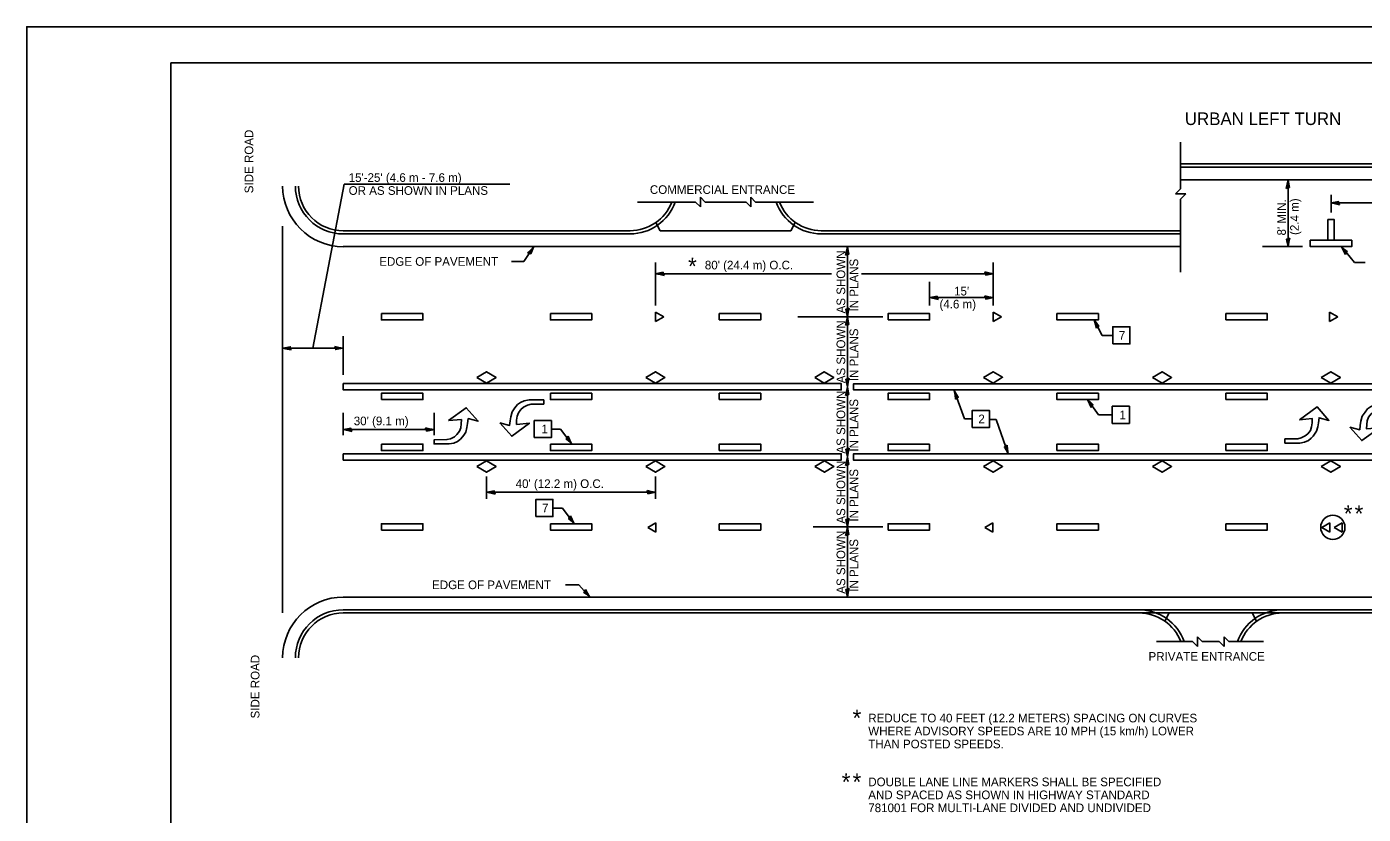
# Model space of a CAD drawing. Extents: x 100068 to 100255, y 99000 to 99022.
# Drawn here: x 100119 to 100137.55, y 99011.07 to 99022 of the extents above; entities that cross this region are included whole.
import ezdxf

# ---------------------------------------------------------------- set-up
doc = ezdxf.new("R2010")
doc.units = 0
for name, color, linetype in [('Design_PR_PMK Symbols', 7, 'Continuous'), ('Design_PR_Reflective Markers', 7, 'Continuous'), ('Design_PR_Roadway Dimensions', 7, 'Continuous'), ('Design_PR_Roadway Notes', 7, 'Continuous'), ('Sheets_50 Reference Boundary', 7, 'Continuous'), ('Sheets_General Details', 7, 'Continuous'), ('Sheets_Printer Plotting Border', 7, 'Continuous'), ('Topo_EOP', 7, 'Continuous')]:
    doc.layers.add(name, color=color, linetype=linetype)

msp = doc.modelspace()

# ---------------------------------------------------------------- linework, layer by layer
at = {"layer": 'Design_PR_PMK Symbols'}
for p, q in [((100126.268, 99018.018), (100126.843, 99018.018)), ((100126.268, 99017.929), (100126.843, 99017.929))]:
    msp.add_line(p, q, dxfattribs=at)
for points in [[(100137.058, 99019.323), (100137.147, 99019.323), (100137.147, 99019.035), (100137.058, 99019.035)], [(100137.39, 99019.035), (100136.815, 99019.035), (100136.815, 99018.947), (100137.39, 99018.947)], [(100123.924, 99018.018), (100124.499, 99018.018), (100124.499, 99017.929), (100123.924, 99017.929)], [(100126.268, 99018.018), (100126.843, 99018.018), (100126.843, 99017.929), (100126.268, 99017.929)], [(100128.612, 99017.929), (100129.187, 99017.929), (100129.187, 99018.018), (100128.612, 99018.018)], [(100130.956, 99017.929), (100131.531, 99017.929), (100131.531, 99018.018), (100130.956, 99018.018)], [(100133.874, 99018.018), (100133.299, 99018.018), (100133.299, 99017.929), (100133.874, 99017.929)], [(100135.643, 99017.929), (100136.218, 99017.929), (100136.218, 99018.018), (100135.643, 99018.018)], [(100125.249, 99017.132), (100125.382, 99017.211), (100125.514, 99017.132), (100125.382, 99017.053)], [(100127.593, 99017.132), (100127.726, 99017.211), (100127.858, 99017.132), (100127.726, 99017.053)], [(100129.937, 99017.132), (100130.07, 99017.211), (100130.201, 99017.132), (100130.07, 99017.053)], [(100132.28, 99017.132), (100132.413, 99017.211), (100132.545, 99017.133), (100132.414, 99017.053)], [(100134.624, 99017.132), (100134.757, 99017.211), (100134.889, 99017.132), (100134.758, 99017.053)], [(100136.968, 99017.132), (100137.101, 99017.211), (100137.233, 99017.132), (100137.101, 99017.053)], [(100123.394, 99017.045), (100130.304, 99017.045), (100130.304, 99016.957), (100123.394, 99016.957)], [(100140.805, 99017.043), (100130.476, 99017.043), (100130.476, 99016.957), (100140.805, 99016.957)], [(100123.924, 99016.824), (100124.499, 99016.824), (100124.499, 99016.912), (100123.924, 99016.912)], [(100125.566, 99016.502), (100125.731, 99016.315), (100125.977, 99016.495), (100125.798, 99016.478), (100125.799, 99016.538), (100125.807, 99016.592), (100125.824, 99016.641), (100125.859, 99016.687), (100125.893, 99016.718), (100125.952, 99016.748), (100126.001, 99016.759), (100126.176, 99016.761), (100126.177, 99016.82), (100125.972, 99016.82), (100125.904, 99016.807), (100125.851, 99016.783), (100125.812, 99016.755), (100125.776, 99016.71), (100125.738, 99016.654), (100125.719, 99016.585), (100125.71, 99016.528), (100125.702, 99016.466)], [(100126.268, 99016.912), (100126.843, 99016.912), (100126.843, 99016.824), (100126.268, 99016.824)], [(100128.612, 99016.824), (100129.187, 99016.824), (100129.187, 99016.912), (100128.612, 99016.912)], [(100131.531, 99016.912), (100130.956, 99016.912), (100130.956, 99016.824), (100131.531, 99016.824)], [(100133.299, 99016.912), (100133.874, 99016.912), (100133.874, 99016.824), (100133.299, 99016.824)], [(100135.643, 99016.824), (100136.218, 99016.824), (100136.218, 99016.912), (100135.643, 99016.912)], [(100124.855, 99016.531), (100125.1, 99016.71), (100125.265, 99016.523), (100125.128, 99016.56), (100125.119, 99016.49), (100125.11, 99016.434), (100125.093, 99016.371), (100125.065, 99016.331), (100125.047, 99016.305), (100125.02, 99016.273), (100124.979, 99016.242), (100124.928, 99016.219), (100124.863, 99016.207), (100124.654, 99016.207), (100124.655, 99016.265), (100124.832, 99016.268), (100124.881, 99016.279), (100124.936, 99016.307), (100124.971, 99016.337), (100125.006, 99016.384), (100125.023, 99016.432), (100125.032, 99016.487), (100125.034, 99016.547)], [(100136.665, 99016.543), (100136.91, 99016.723), (100137.074, 99016.535), (100136.938, 99016.572), (100136.929, 99016.503), (100136.919, 99016.447), (100136.903, 99016.384), (100136.875, 99016.344), (100136.857, 99016.318), (100136.829, 99016.286), (100136.788, 99016.255), (100136.737, 99016.232), (100136.672, 99016.219), (100136.463, 99016.219), (100136.464, 99016.278), (100136.641, 99016.28), (100136.69, 99016.291), (100136.745, 99016.319), (100136.78, 99016.35), (100136.816, 99016.396), (100136.832, 99016.444), (100136.841, 99016.5), (100136.843, 99016.559)], [(100137.365, 99016.441), (100137.53, 99016.254), (100137.776, 99016.433), (100137.597, 99016.417), (100137.598, 99016.477), (100137.606, 99016.53), (100137.623, 99016.579), (100137.658, 99016.626), (100137.692, 99016.656), (100137.751, 99016.686), (100137.8, 99016.697), (100137.975, 99016.7), (100137.976, 99016.758), (100137.771, 99016.758), (100137.703, 99016.746), (100137.65, 99016.722), (100137.611, 99016.694), (100137.575, 99016.648), (100137.537, 99016.593), (100137.518, 99016.524), (100137.509, 99016.466), (100137.501, 99016.405)], [(100123.394, 99016.072), (100130.304, 99016.072), (100130.304, 99015.984), (100123.394, 99015.984)], [(100123.924, 99016.205), (100124.499, 99016.205), (100124.499, 99016.116), (100123.924, 99016.116)], [(100126.268, 99016.205), (100126.843, 99016.205), (100126.843, 99016.116), (100126.268, 99016.116)], [(100128.612, 99016.116), (100129.187, 99016.116), (100129.187, 99016.205), (100128.612, 99016.205)], [(100139.578, 99016.072), (100130.476, 99016.072), (100130.476, 99015.982), (100139.578, 99015.982)], [(100131.531, 99016.205), (100130.956, 99016.205), (100130.956, 99016.116), (100131.531, 99016.116)], [(100133.299, 99016.116), (100133.874, 99016.116), (100133.874, 99016.205), (100133.299, 99016.205)], [(100135.643, 99016.116), (100136.218, 99016.116), (100136.218, 99016.205), (100135.643, 99016.205)], [(100125.249, 99015.894), (100125.382, 99015.973), (100125.514, 99015.894), (100125.382, 99015.814)], [(100127.593, 99015.894), (100127.726, 99015.973), (100127.858, 99015.894), (100127.726, 99015.814)], [(100129.938, 99015.893), (100130.071, 99015.972), (100130.203, 99015.893), (100130.071, 99015.814)], [(100132.28, 99015.894), (100132.413, 99015.973), (100132.545, 99015.894), (100132.414, 99015.814)], [(100134.624, 99015.894), (100134.757, 99015.973), (100134.889, 99015.894), (100134.758, 99015.814)], [(100136.968, 99015.894), (100137.101, 99015.973), (100137.233, 99015.894), (100137.101, 99015.814)], [(100123.924, 99015.011), (100124.499, 99015.011), (100124.499, 99015.099), (100123.924, 99015.099)], [(100126.268, 99015.099), (100126.843, 99015.099), (100126.843, 99015.011), (100126.268, 99015.011)], [(100128.612, 99015.099), (100129.187, 99015.099), (100129.187, 99015.011), (100128.612, 99015.011)], [(100130.956, 99015.011), (100131.531, 99015.011), (100131.531, 99015.099), (100130.956, 99015.099)], [(100133.299, 99015.011), (100133.874, 99015.011), (100133.874, 99015.099), (100133.299, 99015.099)], [(100135.643, 99015.099), (100136.218, 99015.099), (100136.218, 99015.011), (100135.643, 99015.011)]]:
    msp.add_lwpolyline(points, close=True, dxfattribs=at)
at = {"layer": 'Design_PR_Reflective Markers'}
for p, q in [((100127.841, 99017.974), (100127.727, 99018.039)), ((100127.727, 99017.909), (100127.727, 99018.039)), ((100127.727, 99017.909), (100127.841, 99017.974)), ((100132.528, 99017.974), (100132.415, 99018.039)), ((100132.415, 99017.909), (100132.415, 99018.039)), ((100132.415, 99017.909), (100132.528, 99017.974)), ((100137.197, 99017.974), (100137.084, 99018.039)), ((100137.084, 99017.909), (100137.084, 99018.039)), ((100137.084, 99017.909), (100137.197, 99017.974)), ((100127.732, 99015.112), (100127.619, 99015.047)), ((100127.732, 99015.112), (100127.732, 99014.981)), ((100132.41, 99015.112), (100132.297, 99015.047)), ((100132.41, 99015.112), (100132.41, 99014.981)), ((100137.088, 99015.112), (100136.974, 99015.047)), ((100137.088, 99015.112), (100137.088, 99014.981)), ((100137.258, 99015.112), (100137.145, 99015.047)), ((100137.258, 99015.112), (100137.258, 99014.981)), ((100127.619, 99015.047), (100127.732, 99014.981)), ((100132.297, 99015.047), (100132.41, 99014.981)), ((100136.974, 99015.047), (100137.088, 99014.981)), ((100137.145, 99015.047), (100137.258, 99014.981))]:
    msp.add_line(p, q, dxfattribs=at)
at = {"layer": 'Design_PR_Roadway Dimensions'}
msp.add_circle((100137.128, 99015.05), 0.168, dxfattribs=at)
at = {"layer": 'Design_PR_Roadway Notes'}
for p, q in [((100135.014, 99019.751), (100135.014, 99020.397)), ((100122.973, 99017.536), (100123.408, 99019.816)), ((100123.408, 99019.816), (100125.707, 99019.816)), ((100135.014, 99019.751), (100134.943, 99019.68)), ((100136.506, 99018.947), (100136.506, 99019.875)), ((100127.479, 99019.566), (100128.283, 99019.566)), ((100128.35, 99019.499), (100128.283, 99019.566)), ((100128.35, 99019.499), (100128.35, 99019.632)), ((100128.416, 99019.566), (100128.35, 99019.632)), ((100128.416, 99019.566), (100128.984, 99019.566)), ((100129.051, 99019.499), (100128.984, 99019.566)), ((100129.051, 99019.499), (100129.051, 99019.632)), ((100129.117, 99019.566), (100129.051, 99019.632)), ((100129.117, 99019.566), (100129.918, 99019.566)), ((100135.086, 99019.68), (100134.943, 99019.68)), ((100135.086, 99019.68), (100135.014, 99019.608)), ((100135.014, 99018.591), (100135.014, 99019.608)), ((100137.103, 99019.42), (100137.103, 99019.667)), ((100137.103, 99019.553), (100139.446, 99019.553)), ((100122.552, 99019.232), (100122.552, 99013.865)), ((100125.901, 99018.741), (100126.037, 99018.947)), ((100130.39, 99017.974), (100130.39, 99018.947)), ((100136.708, 99018.947), (100136.152, 99018.947)), ((100137.428, 99018.727), (100137.246, 99018.947)), ((100125.727, 99018.741), (100125.901, 99018.741)), ((100127.727, 99018.129), (100127.727, 99018.725)), ((100132.415, 99018.129), (100132.415, 99018.725)), ((100137.575, 99018.727), (100137.428, 99018.727)), ((100127.727, 99018.571), (100130.17, 99018.571)), ((100130.586, 99018.571), (100132.415, 99018.571)), ((100131.531, 99018.129), (100131.531, 99018.46)), ((100131.531, 99018.239), (100132.415, 99018.239)), ((100129.701, 99017.974), (100130.882, 99017.974)), ((100130.39, 99017.001), (100130.39, 99017.974)), ((100133.926, 99017.715), (100133.815, 99017.929)), ((100123.394, 99017.703), (100123.394, 99017.169)), ((100134.074, 99017.715), (100133.926, 99017.715)), ((100122.552, 99017.536), (100123.394, 99017.536)), ((100130.39, 99016.028), (100130.39, 99017.001)), ((100132.015, 99016.555), (100131.874, 99016.948)), ((100133.874, 99016.611), (100133.724, 99016.824)), ((100123.394, 99016.641), (100123.394, 99016.331)), ((100124.655, 99016.641), (100124.655, 99016.331)), ((100134.066, 99016.611), (100133.874, 99016.611)), ((100123.394, 99016.407), (100124.655, 99016.407)), ((100126.282, 99016.415), (100126.407, 99016.415)), ((100126.407, 99016.415), (100126.567, 99016.205)), ((100132.123, 99016.555), (100132.015, 99016.555)), ((100132.361, 99016.547), (100132.457, 99016.547)), ((100132.624, 99016.072), (100132.457, 99016.547)), ((100130.39, 99015.055), (100130.39, 99016.028)), ((100125.382, 99015.757), (100125.382, 99015.447)), ((100127.727, 99015.757), (100127.727, 99015.447)), ((100125.382, 99015.536), (100127.727, 99015.536)), ((100126.304, 99015.318), (100126.434, 99015.318)), ((100126.434, 99015.318), (100126.6, 99015.099)), ((100129.913, 99015.055), (100130.882, 99015.055)), ((100130.39, 99014.082), (100130.39, 99015.055)), ((100126.477, 99014.252), (100126.663, 99014.252)), ((100126.663, 99014.252), (100126.815, 99014.082)), ((100134.679, 99013.463), (100135.182, 99013.463)), ((100135.249, 99013.397), (100135.182, 99013.463)), ((100135.249, 99013.397), (100135.249, 99013.529)), ((100135.315, 99013.463), (100135.249, 99013.529)), ((100135.315, 99013.463), (100135.552, 99013.463)), ((100135.618, 99013.397), (100135.552, 99013.463)), ((100135.618, 99013.397), (100135.618, 99013.529)), ((100135.685, 99013.463), (100135.618, 99013.529)), ((100135.685, 99013.463), (100136.166, 99013.463))]:
    msp.add_line(p, q, dxfattribs=at)
for points in [[(100136.482, 99019.756), (100136.504, 99019.766), (100136.526, 99019.77), (100136.517, 99019.816), (100136.506, 99019.875), (100136.495, 99019.812)], [(100137.221, 99019.528), (100137.212, 99019.551), (100137.208, 99019.573), (100137.162, 99019.563), (100137.103, 99019.553), (100137.166, 99019.542)], [(100136.531, 99019.065), (100136.508, 99019.056), (100136.487, 99019.052), (100136.496, 99019.006), (100136.506, 99018.947), (100136.518, 99019.01)], [(100125.951, 99018.861), (100125.975, 99018.857), (100125.996, 99018.848), (100126.013, 99018.891), (100126.037, 99018.947), (100125.993, 99018.9)], [(100130.365, 99018.828), (100130.388, 99018.838), (100130.41, 99018.841), (100130.4, 99018.887), (100130.39, 99018.947), (100130.378, 99018.883)], [(100137.303, 99018.839), (100137.314, 99018.861), (100137.329, 99018.878), (100137.292, 99018.907), (100137.246, 99018.947), (100137.278, 99018.89)], [(100127.846, 99018.546), (100127.836, 99018.569), (100127.833, 99018.591), (100127.787, 99018.581), (100127.727, 99018.571), (100127.791, 99018.559)], [(100132.296, 99018.596), (100132.306, 99018.573), (100132.31, 99018.551), (100132.356, 99018.56), (100132.415, 99018.571), (100132.352, 99018.582)], [(100131.649, 99018.214), (100131.64, 99018.237), (100131.636, 99018.259), (100131.59, 99018.249), (100131.531, 99018.239), (100131.594, 99018.228)], [(100132.296, 99018.264), (100132.306, 99018.241), (100132.31, 99018.219), (100132.356, 99018.229), (100132.415, 99018.239), (100132.352, 99018.251)], [(100130.415, 99018.092), (100130.392, 99018.083), (100130.37, 99018.079), (100130.379, 99018.033), (100130.39, 99017.974), (100130.401, 99018.037)], [(100130.365, 99017.855), (100130.388, 99017.865), (100130.41, 99017.868), (100130.4, 99017.914), (100130.39, 99017.974), (100130.378, 99017.91)], [(100133.847, 99017.813), (100133.863, 99017.832), (100133.881, 99017.845), (100133.851, 99017.882), (100133.815, 99017.929), (100133.834, 99017.868)], [(100134.074, 99017.596), (100134.074, 99017.834), (100134.311, 99017.834), (100134.311, 99017.596)], [(100122.67, 99017.512), (100122.661, 99017.534), (100122.657, 99017.556), (100122.611, 99017.547), (100122.552, 99017.536), (100122.615, 99017.525)], [(100123.275, 99017.561), (100123.284, 99017.538), (100123.288, 99017.517), (100123.334, 99017.526), (100123.394, 99017.536), (100123.33, 99017.548)], [(100130.365, 99016.882), (100130.388, 99016.892), (100130.41, 99016.895), (100130.4, 99016.941), (100130.39, 99017.001), (100130.378, 99016.937)], [(100130.415, 99017.12), (100130.392, 99017.11), (100130.37, 99017.106), (100130.379, 99017.06), (100130.39, 99017.001), (100130.401, 99017.064)], [(100131.891, 99016.828), (100131.909, 99016.844), (100131.928, 99016.855), (100131.904, 99016.895), (100131.874, 99016.948), (100131.884, 99016.884)], [(100133.772, 99016.713), (100133.785, 99016.734), (100133.801, 99016.749), (100133.767, 99016.781), (100133.724, 99016.824), (100133.751, 99016.766)], [(100132.123, 99016.436), (100132.123, 99016.673), (100132.361, 99016.673), (100132.361, 99016.436)], [(100134.066, 99016.492), (100134.066, 99016.73), (100134.304, 99016.73), (100134.304, 99016.492)], [(100123.512, 99016.382), (100123.503, 99016.405), (100123.499, 99016.426), (100123.453, 99016.417), (100123.394, 99016.407), (100123.457, 99016.395)], [(100124.536, 99016.431), (100124.546, 99016.409), (100124.55, 99016.387), (100124.596, 99016.396), (100124.655, 99016.407), (100124.592, 99016.418)], [(100126.044, 99016.296), (100126.044, 99016.533), (100126.282, 99016.533), (100126.282, 99016.296)], [(100126.515, 99016.314), (100126.502, 99016.293), (100126.487, 99016.277), (100126.522, 99016.246), (100126.567, 99016.205), (100126.537, 99016.262)], [(100130.365, 99015.909), (100130.388, 99015.919), (100130.41, 99015.923), (100130.4, 99015.969), (100130.39, 99016.028), (100130.378, 99015.965)], [(100130.415, 99016.147), (100130.392, 99016.137), (100130.37, 99016.133), (100130.379, 99016.087), (100130.39, 99016.028), (100130.401, 99016.091)], [(100132.608, 99016.192), (100132.59, 99016.176), (100132.57, 99016.165), (100132.595, 99016.125), (100132.624, 99016.072), (100132.614, 99016.136)], [(100125.501, 99015.511), (100125.491, 99015.534), (100125.488, 99015.556), (100125.442, 99015.546), (100125.382, 99015.536), (100125.446, 99015.524)], [(100127.609, 99015.561), (100127.618, 99015.538), (100127.622, 99015.516), (100127.668, 99015.526), (100127.727, 99015.536), (100127.664, 99015.547)], [(100126.067, 99015.2), (100126.067, 99015.437), (100126.304, 99015.437), (100126.304, 99015.2)], [(100126.548, 99015.209), (100126.536, 99015.187), (100126.521, 99015.171), (100126.556, 99015.141), (100126.6, 99015.099), (100126.571, 99015.157)], [(100130.415, 99015.174), (100130.392, 99015.164), (100130.37, 99015.16), (100130.379, 99015.114), (100130.39, 99015.055), (100130.401, 99015.118)], [(100130.365, 99014.936), (100130.388, 99014.946), (100130.41, 99014.95), (100130.4, 99014.996), (100130.39, 99015.055), (100130.378, 99014.992)], [(100126.754, 99014.187), (100126.744, 99014.165), (100126.73, 99014.147), (100126.768, 99014.12), (100126.815, 99014.082), (100126.781, 99014.137)], [(100130.415, 99014.201), (100130.392, 99014.191), (100130.37, 99014.187), (100130.379, 99014.141), (100130.39, 99014.082), (100130.401, 99014.145)]]:
    msp.add_lwpolyline(points, close=True, dxfattribs=at)
at = {"layer": 'Sheets_50 Reference Boundary'}
msp.add_lwpolyline([(100121, 99021.5), (100152.5, 99021.5), (100152.5, 99001.5), (100121, 99001.5)], close=True, dxfattribs=at)
at = {"layer": 'Sheets_General Details'}
for p, q in [((100119, 99022), (100119, 99000)), ((100153, 99022), (100119, 99022))]:
    msp.add_line(p, q, dxfattribs=at)
msp.add_lwpolyline([(100121, 99021.5), (100152.5, 99021.5), (100152.5, 99000.5), (100121, 99000.5)], close=True, dxfattribs=at)
at = {"layer": 'Sheets_Printer Plotting Border'}
msp.add_lwpolyline([(100119, 99000), (100153, 99000), (100153, 99022), (100119, 99022)], close=True, dxfattribs=at)
at = {"layer": 'Topo_EOP'}
for p, q in [((100135.014, 99020.096), (100145.995, 99020.096)), ((100135.014, 99020.052), (100145.995, 99020.052)), ((100135.014, 99019.875), (100145.995, 99019.875)), ((100127.794, 99019.168), (100127.733, 99019.283)), ((100129.607, 99019.168), (100129.667, 99019.283)), ((100123.394, 99019.168), (100127.374, 99019.168)), ((100123.394, 99019.123), (100127.374, 99019.123)), ((100127.794, 99019.168), (100129.607, 99019.168)), ((100130.027, 99019.168), (100135.014, 99019.168)), ((100130.027, 99019.123), (100135.014, 99019.123)), ((100123.394, 99018.947), (100135.014, 99018.947)), ((100123.394, 99014.082), (100145.631, 99014.082)), ((100123.394, 99013.905), (100134.439, 99013.905)), ((100123.394, 99013.905), (100145.631, 99013.905)), ((100123.394, 99013.861), (100134.439, 99013.861)), ((100123.394, 99013.861), (100145.631, 99013.861)), ((100134.797, 99013.746), (100134.858, 99013.861)), ((100136.069, 99013.746), (100136.007, 99013.861))]:
    msp.add_line(p, q, dxfattribs=at)
for centre, radius, start, end in [((100123.394, 99019.788), 0.842, 180, 270), ((100123.394, 99019.788), 0.665, 180, 270), ((100123.394, 99019.788), 0.621, 180, 270), ((100127.374, 99019.787), 0.663, 270, 340.5286), ((100127.374, 99019.787), 0.619, 270, 339.0752), ((100130.027, 99019.787), 0.663, 199.4714, 270), ((100130.027, 99019.787), 0.619, 200.9248, 270), ((100123.394, 99013.24), 0.842, 90, 180), ((100123.394, 99013.24), 0.665, 90, 180), ((100123.394, 99013.24), 0.621, 90, 180), ((100134.439, 99013.242), 0.663, 19.4712, 90), ((100134.439, 99013.242), 0.619, 20.9248, 90), ((100136.429, 99013.242), 0.663, 90, 160.5288), ((100136.429, 99013.242), 0.619, 90, 159.0752)]:
    msp.add_arc(centre, radius, start, end, dxfattribs=at)

# ---------------------------------------------------------------- texts
at = {"layer": 'Design_PR_Roadway Dimensions'}
for s, height, p in [("15'-25' (4.6 m - 7.6 m)", 0.12, (100123.468, 99019.846)), ('OR AS SHOWN IN PLANS', 0.12, (100123.468, 99019.666)), ('*', 0.233, (100128.179, 99018.559)), ("80' (24.4 m) O.C.", 0.12, (100128.412, 99018.631)), ("15'", 0.12, (100131.871, 99018.269)), ('(4.6 m)', 0.12, (100131.668, 99018.089)), ("30' (9.1 m)", 0.12, (100123.539, 99016.467)), ("40' (12.2 m) O.C.", 0.12, (100125.786, 99015.596)), ('*', 0.233, (100137.28, 99015.124)), ('*', 0.233, (100137.43, 99015.124)), ('*', 0.233, (100130.462, 99012.286)), ('*', 0.233, (100130.312, 99011.4)), ('*', 0.233, (100130.462, 99011.4))]:
    msp.add_text(s, height=height, dxfattribs=at).set_placement(p)
for s, p in [("8' MIN.", (100136.476, 99019.102)), ('(2.4 m)', (100136.656, 99019.109)), ('AS SHOWN', (100130.36, 99018.02)), ('IN PLANS', (100130.54, 99018.047)), ('AS SHOWN', (100130.36, 99017.051)), ('IN PLANS', (100130.54, 99017.079)), ('AS SHOWN', (100130.36, 99016.074)), ('IN PLANS', (100130.54, 99016.101)), ('AS SHOWN', (100130.36, 99015.101)), ('IN PLANS', (100130.54, 99015.129)), ('AS SHOWN', (100130.36, 99014.128)), ('IN PLANS', (100130.54, 99014.156))]:
    msp.add_text(s, height=0.12, rotation=90, dxfattribs=at).set_placement(p)
at = {"layer": 'Design_PR_Roadway Notes'}
for s, height, p in [('URBAN LEFT TURN', 0.175, (100135.074, 99020.635)), ('COMMERCIAL ENTRANCE', 0.12, (100127.649, 99019.679)), ('EDGE OF PAVEMENT', 0.12, (100123.893, 99018.681)), ('7', 0.12, (100134.158, 99017.655)), ('2', 0.12, (100132.208, 99016.495)), ('1', 0.12, (100134.166, 99016.551)), ('1', 0.12, (100126.144, 99016.355)), ('7', 0.12, (100126.152, 99015.258)), ('EDGE OF PAVEMENT', 0.12, (100124.626, 99014.192)), ('PRIVATE ENTRANCE', 0.12, (100134.57, 99013.198)), ('REDUCE TO 40 FEET (12.2 METERS) SPACING ON CURVES', 0.12, (100130.68, 99012.342)), ('WHERE ADVISORY SPEEDS ARE 10 MPH (15 km/h) LOWER', 0.12, (100130.68, 99012.162)), ('THAN POSTED SPEEDS.', 0.12, (100130.68, 99011.982)), ('DOUBLE LANE LINE MARKERS SHALL BE SPECIFIED', 0.12, (100130.68, 99011.456)), ('AND SPACED AS SHOWN IN HIGHWAY STANDARD', 0.12, (100130.68, 99011.276)), ('781001 FOR MULTI-LANE DIVIDED AND UNDIVIDED', 0.12, (100130.68, 99011.096))]:
    msp.add_text(s, height=height, dxfattribs=at).set_placement(p)
for p in [(100122.144, 99019.688), (100122.23, 99012.397)]:
    msp.add_text('SIDE ROAD', height=0.12, rotation=90, dxfattribs=at).set_placement(p)

doc.saveas('drawing.dxf')
